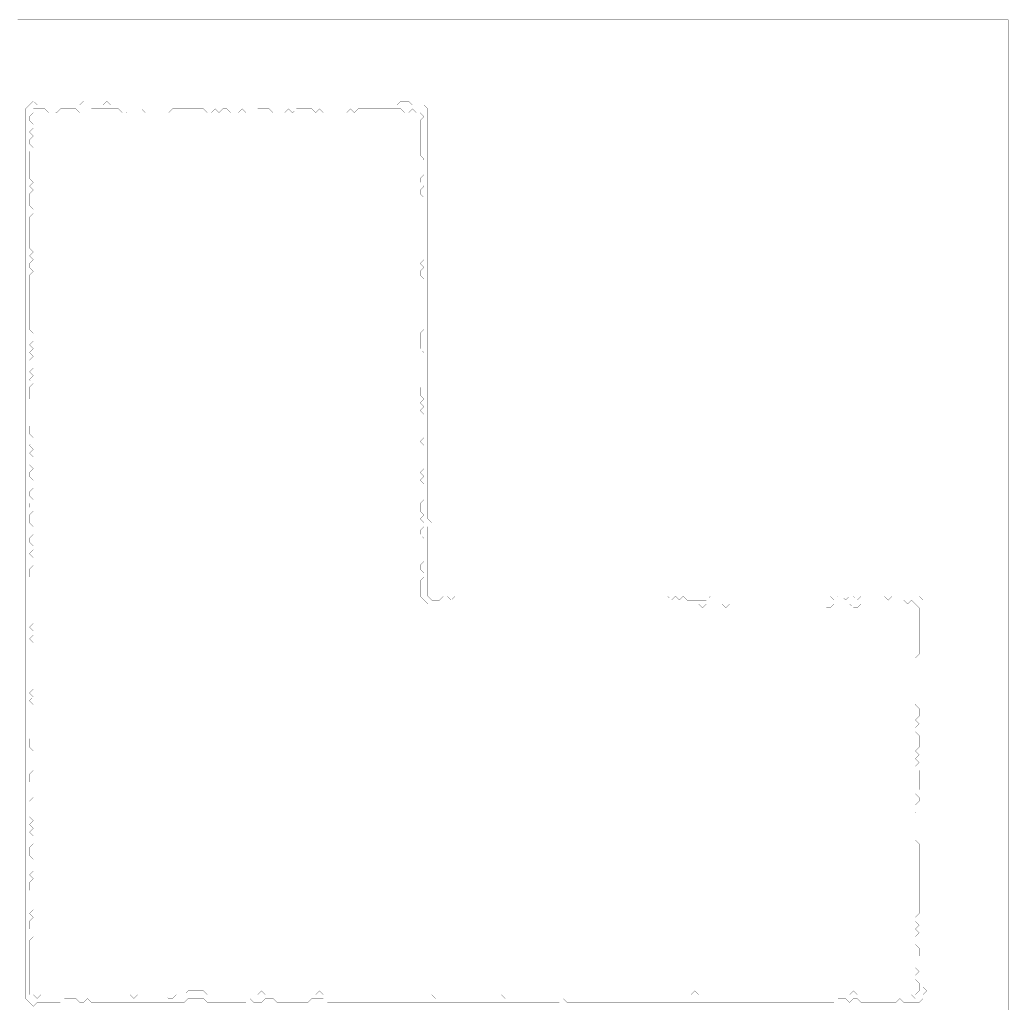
# Model space of a CAD drawing. Header units: metres. Extents: x 0 to 5248, y -5248 to 0.
# Drawn here: x 2624 to 5248, y -2624 to 0 of the extents above; entities that cross this region are included whole.
import ezdxf

# ---------------------------------------------------------------- set-up
doc = ezdxf.new("R2010")
doc.units = ezdxf.units.M
doc.layers.add('conductor', color=1, linetype='Continuous')
doc.layers.add('substrate', color=5, linetype='Continuous')

msp = doc.modelspace()

# ---------------------------------------------------------------- linework, layer by layer
at = {"layer": 'conductor', "const_width": 0.5}
msp.add_lwpolyline([(2659.8, -236.2), (2659.8, -246.5), (2649.5, -256.7), (2649.5, -267), (2659.8, -277.3), (2659.8, -287.5), (2649.5, -297.8), (2659.8, -308.1), (2649.5, -318.4), (2649.5, -328.6), (2659.8, -338.9), (2649.5, -349.2), (2649.5, -359.4), (2649.5, -369.7), (2649.5, -380), (2649.5, -390.2), (2649.5, -400.5), (2649.5, -410.8), (2649.5, -421.1), (2659.8, -431.3), (2649.5, -441.6), (2659.8, -451.9), (2649.5, -462.1), (2649.5, -472.4), (2649.5, -482.7), (2649.5, -492.9), (2659.8, -503.2), (2659.8, -513.5), (2649.5, -523.7), (2649.5, -534), (2649.5, -544.3), (2649.5, -554.6), (2649.5, -564.8), (2649.5, -575.1), (2649.5, -585.4), (2649.5, -595.6), (2649.5, -605.9), (2659.8, -616.2), (2649.5, -626.4), (2659.8, -636.7), (2649.5, -647), (2649.5, -657.2), (2659.8, -667.5), (2649.5, -677.8), (2649.5, -688.1), (2649.5, -698.3), (2649.5, -708.6), (2649.5, -718.9), (2649.5, -729.1), (2649.5, -739.4), (2649.5, -749.7), (2649.5, -759.9), (2649.5, -770.2), (2649.5, -780.5), (2649.5, -790.8), (2649.5, -801), (2649.5, -811.3), (2649.5, -821.6), (2659.8, -831.8), (2659.8, -842.1), (2659.8, -852.4), (2649.5, -862.6), (2659.8, -872.9), (2649.5, -883.2), (2659.8, -893.4), (2649.5, -903.7), (2659.8, -914), (2659.8, -924.3), (2649.5, -934.5), (2659.8, -944.8), (2649.5, -955.1), (2659.8, -965.3), (2649.5, -975.6), (2649.5, -985.9), (2649.5, -996.1), (2649.5, -1006.4), (2659.8, -1016.7), (2659.8, -1027), (2659.8, -1037.2), (2659.8, -1047.5), (2659.8, -1057.8), (2659.8, -1068), (2649.5, -1078.3), (2649.5, -1088.6), (2649.5, -1098.8), (2659.8, -1109.1), (2659.8, -1119.4), (2649.5, -1129.6), (2659.8, -1139.9), (2649.5, -1150.2), (2659.8, -1160.5), (2659.8, -1170.7), (2649.5, -1181), (2659.8, -1191.3), (2649.5, -1201.5), (2649.5, -1211.8), (2659.8, -1222.1), (2659.8, -1232.3), (2659.8, -1242.6), (2649.5, -1252.9), (2649.5, -1263.2), (2659.8, -1273.4), (2649.5, -1283.7), (2649.5, -1294), (2659.8, -1304.2), (2649.5, -1314.5), (2649.5, -1324.8), (2649.5, -1335), (2659.8, -1345.3), (2659.8, -1355.6), (2659.8, -1365.8), (2649.5, -1376.1), (2649.5, -1386.4), (2659.8, -1396.7), (2659.8, -1406.9), (2649.5, -1417.2), (2659.8, -1427.5), (2659.8, -1437.7), (2659.8, -1448), (2649.5, -1458.3), (2649.5, -1468.5), (2649.5, -1478.8), (2659.8, -1489.1), (2659.8, -1499.4), (2659.8, -1509.6), (2659.8, -1519.9), (2659.8, -1530.2), (2659.8, -1540.4), (2659.8, -1550.7), (2659.8, -1561), (2659.8, -1571.2), (2659.8, -1581.5), (2659.8, -1591.8), (2659.8, -1602), (2649.5, -1612.3), (2659.8, -1622.6), (2659.8, -1632.9), (2649.5, -1643.1), (2659.8, -1653.4), (2659.8, -1663.7), (2659.8, -1673.9), (2659.8, -1684.2), (2659.8, -1694.5), (2659.8, -1704.7), (2659.8, -1715), (2659.8, -1725.3), (2659.8, -1735.6), (2659.8, -1745.8), (2659.8, -1756.1), (2659.8, -1766.4), (2659.8, -1776.6), (2649.5, -1786.9), (2659.8, -1797.2), (2649.5, -1807.4), (2659.8, -1817.7), (2659.8, -1828), (2659.8, -1838.2), (2659.8, -1848.5), (2659.8, -1858.8), (2659.8, -1869.1), (2659.8, -1879.3), (2659.8, -1889.6), (2659.8, -1899.9), (2649.5, -1910.1), (2649.5, -1920.4), (2649.5, -1930.7), (2659.8, -1940.9), (2659.8, -1951.2), (2659.8, -1961.5), (2659.8, -1971.8), (2659.8, -1982), (2659.8, -1992.3), (2649.5, -2002.6), (2649.5, -2012.8), (2649.5, -2023.1), (2659.8, -2033.4), (2659.8, -2043.6), (2659.8, -2053.9), (2659.8, -2064.2), (2649.5, -2074.4), (2659.8, -2084.7), (2659.8, -2095), (2659.8, -2105.3), (2649.5, -2115.5), (2659.8, -2125.8), (2649.5, -2136.1), (2659.8, -2146.3), (2649.5, -2156.6), (2659.8, -2166.9), (2659.8, -2177.1), (2659.8, -2187.4), (2649.5, -2197.7), (2649.5, -2207.9), (2649.5, -2218.2), (2659.8, -2228.5), (2659.8, -2238.8), (2659.8, -2249), (2659.8, -2259.3), (2649.5, -2269.6), (2659.8, -2279.8), (2649.5, -2290.1), (2649.5, -2300.4), (2649.5, -2310.6), (2659.8, -2320.9), (2659.8, -2331.2), (2659.8, -2341.5), (2659.8, -2351.7), (2659.8, -2362), (2649.5, -2372.3), (2659.8, -2382.5), (2649.5, -2392.8), (2649.5, -2403.1), (2649.5, -2413.3), (2659.8, -2423.6), (2659.8, -2433.9), (2649.5, -2444.1), (2649.5, -2454.4), (2649.5, -2464.7), (2649.5, -2475), (2649.5, -2485.2), (2649.5, -2495.5), (2649.5, -2505.8), (2649.5, -2516), (2649.5, -2526.3), (2649.5, -2536.6), (2649.5, -2546.8), (2649.5, -2557.1), (2649.5, -2567.4), (2649.5, -2577.7), (2649.5, -2587.9), (2659.8, -2587.9), (2670.1, -2598.2), (2680.3, -2587.9), (2690.6, -2587.9), (2700.9, -2587.9), (2711.2, -2587.9), (2721.4, -2587.9), (2731.7, -2587.9), (2742, -2587.9), (2752.2, -2587.9), (2762.5, -2587.9), (2772.8, -2587.9), (2783, -2587.9), (2793.3, -2587.9), (2803.6, -2587.9), (2813.9, -2587.9), (2824.1, -2587.9), (2834.4, -2587.9), (2844.7, -2587.9), (2854.9, -2587.9), (2865.2, -2587.9), (2875.5, -2587.9), (2885.7, -2587.9), (2896, -2587.9), (2906.3, -2587.9), (2916.5, -2587.9), (2926.8, -2598.2), (2937.1, -2587.9), (2947.4, -2587.9), (2957.6, -2587.9), (2967.9, -2587.9), (2978.2, -2587.9), (2988.4, -2587.9), (2998.7, -2587.9), (3009, -2587.9), (3019.2, -2598.2), (3029.5, -2598.2), (3039.8, -2587.9), (3050.1, -2587.9), (3060.3, -2587.9), (3070.6, -2577.7), (3080.9, -2577.7), (3091.1, -2577.7), (3101.4, -2577.7), (3111.7, -2577.7), (3121.9, -2587.9), (3132.2, -2587.9), (3142.5, -2587.9), (3152.7, -2587.9), (3163, -2587.9), (3173.3, -2587.9), (3183.6, -2587.9), (3193.8, -2587.9), (3204.1, -2587.9), (3214.4, -2587.9), (3224.6, -2587.9), (3234.9, -2587.9), (3245.2, -2587.9), (3255.4, -2587.9), (3265.7, -2577.7), (3276, -2587.9), (3286.2, -2587.9), (3296.5, -2587.9), (3306.8, -2587.9), (3317.1, -2587.9), (3327.3, -2587.9), (3337.6, -2587.9), (3347.9, -2587.9), (3358.1, -2587.9), (3368.4, -2587.9), (3378.7, -2587.9), (3388.9, -2587.9), (3399.2, -2587.9), (3409.5, -2587.9), (3419.8, -2577.7), (3430, -2587.9), (3440.3, -2587.9), (3450.6, -2587.9), (3460.8, -2587.9), (3471.1, -2587.9), (3481.4, -2587.9), (3491.6, -2587.9), (3501.9, -2587.9), (3512.2, -2587.9), (3522.4, -2587.9), (3532.7, -2587.9), (3543, -2587.9), (3553.3, -2587.9), (3563.5, -2587.9), (3573.8, -2587.9), (3584.1, -2587.9), (3594.3, -2587.9), (3604.6, -2587.9), (3614.9, -2587.9), (3625.1, -2587.9), (3635.4, -2587.9), (3645.7, -2587.9), (3656, -2587.9), (3666.2, -2587.9), (3676.5, -2587.9), (3686.8, -2587.9), (3697, -2587.9), (3707.3, -2587.9), (3717.6, -2587.9), (3727.8, -2598.2), (3738.1, -2587.9), (3748.4, -2587.9), (3758.6, -2587.9), (3768.9, -2587.9), (3779.2, -2587.9), (3789.5, -2587.9), (3799.7, -2587.9), (3810, -2587.9), (3820.3, -2587.9), (3830.5, -2587.9), (3840.8, -2587.9), (3851.1, -2587.9), (3861.3, -2587.9), (3871.6, -2587.9), (3881.9, -2587.9), (3892.2, -2587.9), (3902.4, -2587.9), (3912.7, -2598.2), (3923, -2587.9), (3933.2, -2587.9), (3943.5, -2587.9), (3953.8, -2587.9), (3964, -2587.9), (3974.3, -2587.9), (3984.6, -2587.9), (3994.8, -2587.9), (4005.1, -2587.9), (4015.4, -2587.9), (4025.7, -2587.9), (4035.9, -2587.9), (4046.2, -2587.9), (4056.5, -2587.9), (4066.7, -2587.9), (4077, -2587.9), (4087.3, -2587.9), (4097.5, -2587.9), (4107.8, -2587.9), (4118.1, -2587.9), (4128.4, -2587.9), (4138.6, -2587.9), (4148.9, -2587.9), (4159.2, -2587.9), (4169.4, -2587.9), (4179.7, -2587.9), (4190, -2587.9), (4200.2, -2587.9), (4210.5, -2587.9), (4220.8, -2587.9), (4231, -2587.9), (4241.3, -2587.9), (4251.6, -2587.9), (4261.9, -2587.9), (4272.1, -2587.9), (4282.4, -2587.9), (4292.7, -2587.9), (4302.9, -2587.9), (4313.2, -2587.9), (4323.5, -2587.9), (4333.7, -2587.9), (4344, -2587.9), (4354.3, -2587.9), (4364.6, -2587.9), (4374.8, -2587.9), (4385.1, -2587.9), (4395.4, -2587.9), (4405.6, -2587.9), (4415.9, -2577.7), (4426.2, -2587.9), (4436.4, -2587.9), (4446.7, -2587.9), (4457, -2587.9), (4467.2, -2587.9), (4477.5, -2587.9), (4487.8, -2587.9), (4498.1, -2587.9), (4508.3, -2587.9), (4518.6, -2587.9), (4528.9, -2587.9), (4539.1, -2587.9), (4549.4, -2587.9), (4559.7, -2587.9), (4569.9, -2587.9), (4580.2, -2587.9), (4590.5, -2587.9), (4600.8, -2587.9), (4611, -2587.9), (4621.3, -2587.9), (4631.6, -2587.9), (4641.8, -2587.9), (4652.1, -2587.9), (4662.4, -2587.9), (4672.6, -2587.9), (4682.9, -2587.9), (4693.2, -2587.9), (4703.4, -2587.9), (4713.7, -2587.9), (4724, -2587.9), (4734.3, -2587.9), (4744.5, -2587.9), (4754.8, -2587.9), (4765.1, -2587.9), (4775.3, -2587.9), (4785.6, -2587.9), (4795.9, -2587.9), (4806.1, -2587.9), (4816.4, -2587.9), (4826.7, -2587.9), (4836.9, -2577.7), (4847.2, -2587.9), (4857.5, -2587.9), (4867.8, -2587.9), (4878, -2587.9), (4888.3, -2587.9), (4898.6, -2587.9), (4908.8, -2587.9), (4919.1, -2587.9), (4929.4, -2587.9), (4939.6, -2587.9), (4949.9, -2587.9), (4960.2, -2587.9), (4970.5, -2587.9), (4980.7, -2587.9), (4991, -2587.9), (5001.3, -2598.2), (5001.3, -2587.9), (5011.5, -2577.7), (5011.5, -2567.4), (5011.5, -2557.1), (5001.3, -2546.8), (5001.3, -2536.6), (5011.5, -2526.3), (5001.3, -2516), (5001.3, -2505.8), (5001.3, -2495.5), (5011.5, -2485.2), (5011.5, -2475), (5011.5, -2464.7), (5001.3, -2454.4), (5001.3, -2444.1), (5001.3, -2433.9), (5011.5, -2423.6), (5001.3, -2413.3), (5011.5, -2403.1), (5001.3, -2392.8), (5001.3, -2382.5), (5011.5, -2372.3), (5011.5, -2362), (5011.5, -2351.7), (5011.5, -2341.5), (5011.5, -2331.2), (5011.5, -2320.9), (5011.5, -2310.6), (5011.5, -2300.4), (5011.5, -2290.1), (5011.5, -2279.8), (5011.5, -2269.6), (5011.5, -2259.3), (5011.5, -2249), (5011.5, -2238.8), (5011.5, -2228.5), (5011.5, -2218.2), (5011.5, -2207.9), (5011.5, -2197.7), (5011.5, -2187.4), (5001.3, -2177.1), (5001.3, -2166.9), (5001.3, -2156.6), (5001.3, -2146.3), (5001.3, -2136.1), (5001.3, -2125.8), (5001.3, -2115.5), (5001.3, -2105.3), (5011.5, -2095), (5001.3, -2084.7), (5011.5, -2074.4), (5011.5, -2064.2), (5001.3, -2053.9), (5011.5, -2043.6), (5011.5, -2033.4), (5011.5, -2023.1), (5011.5, -2012.8), (5011.5, -2002.6), (5011.5, -1992.3), (5001.3, -1982), (5011.5, -1971.8), (5001.3, -1961.5), (5011.5, -1951.2), (5001.3, -1940.9), (5011.5, -1930.7), (5011.5, -1920.4), (5011.5, -1910.1), (5011.5, -1899.9), (5001.3, -1889.6), (5001.3, -1879.3), (5011.5, -1869.1), (5001.3, -1858.8), (5011.5, -1848.5), (5011.5, -1838.2), (5011.5, -1828), (5001.3, -1817.7), (5011.5, -1807.4), (5001.3, -1797.2), (5001.3, -1786.9), (5001.3, -1776.6), (5001.3, -1766.4), (5001.3, -1756.1), (5001.3, -1745.8), (5001.3, -1735.6), (5001.3, -1725.3), (5001.3, -1715), (5011.5, -1704.7), (5001.3, -1694.5), (5011.5, -1684.2), (5011.5, -1673.9), (5011.5, -1663.7), (5011.5, -1653.4), (5011.5, -1643.1), (5011.5, -1632.9), (5011.5, -1622.6), (5011.5, -1612.3), (5011.5, -1602), (5011.5, -1591.8), (5011.5, -1581.5), (5011.5, -1571.2), (5011.5, -1561), (5001.3, -1550.7), (4991, -1540.4), (4980.7, -1550.7), (4970.5, -1540.4), (4960.2, -1550.7), (4949.9, -1550.7), (4939.6, -1550.7), (4929.4, -1550.7), (4919.1, -1550.7), (4908.8, -1550.7), (4898.6, -1550.7), (4888.3, -1550.7), (4878, -1550.7), (4867.8, -1550.7), (4857.5, -1550.7), (4847.2, -1561), (4836.9, -1561), (4826.7, -1550.7), (4816.4, -1550.7), (4806.1, -1550.7), (4795.9, -1550.7), (4785.6, -1550.7), (4775.3, -1561), (4765.1, -1561), (4754.8, -1550.7), (4744.5, -1550.7), (4734.3, -1550.7), (4724, -1550.7), (4713.7, -1550.7), (4703.4, -1550.7), (4693.2, -1550.7), (4682.9, -1550.7), (4672.6, -1550.7), (4662.4, -1550.7), (4652.1, -1550.7), (4641.8, -1550.7), (4631.6, -1550.7), (4621.3, -1550.7), (4611, -1550.7), (4600.8, -1550.7), (4590.5, -1550.7), (4580.2, -1550.7), (4569.9, -1550.7), (4559.7, -1550.7), (4549.4, -1550.7), (4539.1, -1550.7), (4528.9, -1550.7), (4518.6, -1550.7), (4508.3, -1550.7), (4498.1, -1561), (4487.8, -1550.7), (4477.5, -1550.7), (4467.2, -1550.7), (4457, -1550.7), (4446.7, -1550.7), (4436.4, -1561), (4426.2, -1550.7), (4415.9, -1550.7), (4405.6, -1550.7), (4395.4, -1550.7), (4385.1, -1550.7), (4374.8, -1550.7), (4364.6, -1550.7), (4354.3, -1550.7), (4344, -1550.7), (4333.7, -1550.7), (4323.5, -1550.7), (4313.2, -1550.7), (4302.9, -1550.7), (4292.7, -1550.7), (4282.4, -1550.7), (4272.1, -1550.7), (4261.9, -1550.7), (4251.6, -1550.7), (4241.3, -1550.7), (4231, -1550.7), (4220.8, -1550.7), (4210.5, -1550.7), (4200.2, -1550.7), (4190, -1550.7), (4179.7, -1550.7), (4169.4, -1550.7), (4159.2, -1550.7), (4148.9, -1550.7), (4138.6, -1550.7), (4128.4, -1550.7), (4118.1, -1550.7), (4107.8, -1550.7), (4097.5, -1550.7), (4087.3, -1550.7), (4077, -1550.7), (4066.7, -1550.7), (4056.5, -1550.7), (4046.2, -1550.7), (4035.9, -1550.7), (4025.7, -1550.7), (4015.4, -1550.7), (4005.1, -1550.7), (3994.8, -1550.7), (3984.6, -1550.7), (3974.3, -1550.7), (3964, -1550.7), (3953.8, -1550.7), (3943.5, -1550.7), (3933.2, -1550.7), (3923, -1550.7), (3912.7, -1550.7), (3902.4, -1550.7), (3892.2, -1550.7), (3881.9, -1550.7), (3871.6, -1550.7), (3861.3, -1550.7), (3851.1, -1550.7), (3840.8, -1550.7), (3830.5, -1550.7), (3820.3, -1550.7), (3810, -1550.7), (3799.7, -1550.7), (3789.5, -1550.7), (3779.2, -1550.7), (3768.9, -1550.7), (3758.6, -1550.7), (3748.4, -1550.7), (3738.1, -1550.7), (3727.8, -1550.7), (3717.6, -1550.7), (3707.3, -1550.7), (3697, -1540.4), (3686.8, -1530.2), (3686.8, -1519.9), (3686.8, -1509.6), (3686.8, -1499.4), (3686.8, -1489.1), (3697, -1478.8), (3697, -1468.5), (3686.8, -1458.3), (3686.8, -1448), (3697, -1437.7), (3697, -1427.5), (3697, -1417.2), (3697, -1406.9), (3697, -1396.7), (3697, -1386.4), (3697, -1376.1), (3686.8, -1365.8), (3686.8, -1355.6), (3697, -1345.3), (3697, -1335), (3686.8, -1324.8), (3697, -1314.5), (3686.8, -1304.2), (3686.8, -1294), (3686.8, -1283.7), (3697, -1273.4), (3697, -1263.2), (3697, -1252.9), (3697, -1242.6), (3697, -1232.3), (3686.8, -1222.1), (3697, -1211.8), (3686.8, -1201.5), (3697, -1191.3), (3697, -1181), (3697, -1170.7), (3697, -1160.5), (3697, -1150.2), (3697, -1139.9), (3697, -1129.6), (3686.8, -1119.4), (3697, -1109.1), (3697, -1098.8), (3697, -1088.6), (3697, -1078.3), (3697, -1068), (3697, -1057.8), (3697, -1047.5), (3686.8, -1037.2), (3697, -1027), (3686.8, -1016.7), (3697, -1006.4), (3686.8, -996.1), (3686.8, -985.9), (3686.8, -975.6), (3697, -965.3), (3697, -955.1), (3697, -944.8), (3697, -934.5), (3697, -924.3), (3697, -914), (3697, -903.7), (3697, -893.4), (3697, -883.2), (3686.8, -872.9), (3686.8, -862.6), (3686.8, -852.4), (3686.8, -842.1), (3686.8, -831.8), (3697, -821.6), (3697, -811.3), (3697, -801), (3697, -790.8), (3697, -780.5), (3697, -770.2), (3697, -759.9), (3697, -749.7), (3697, -739.4), (3697, -729.1), (3697, -718.9), (3697, -708.6), (3697, -698.3), (3697, -688.1), (3686.8, -677.8), (3686.8, -667.5), (3697, -657.2), (3686.8, -647), (3697, -636.7), (3697, -626.4), (3697, -616.2), (3697, -605.9), (3697, -595.6), (3697, -585.4), (3697, -575.1), (3697, -564.8), (3697, -554.6), (3697, -544.3), (3697, -534), (3697, -523.7), (3697, -513.5), (3697, -503.2), (3697, -492.9), (3697, -482.7), (3697, -472.4), (3686.8, -462.1), (3686.8, -451.9), (3697, -441.6), (3686.8, -431.3), (3686.8, -421.1), (3697, -410.8), (3697, -400.5), (3697, -390.2), (3686.8, -380), (3697, -369.7), (3686.8, -359.4), (3686.8, -349.2), (3686.8, -338.9), (3686.8, -328.6), (3686.8, -318.4), (3686.8, -308.1), (3686.8, -297.8), (3686.8, -287.5), (3686.8, -277.3), (3686.8, -267), (3697, -256.7), (3686.8, -246.5), (3676.5, -246.5), (3666.2, -236.2), (3656, -246.5), (3645.7, -246.5), (3635.4, -236.2), (3625.1, -236.2), (3614.9, -236.2), (3604.6, -236.2), (3594.3, -236.2), (3584.1, -236.2), (3573.8, -236.2), (3563.5, -236.2), (3553.3, -236.2), (3543, -236.2), (3532.7, -236.2), (3522.4, -236.2), (3512.2, -246.5), (3501.9, -236.2), (3491.6, -246.5), (3481.4, -246.5), (3471.1, -246.5), (3460.8, -246.5), (3450.6, -246.5), (3440.3, -236.2), (3430, -246.5), (3419.8, -236.2), (3409.5, -246.5), (3399.2, -236.2), (3388.9, -236.2), (3378.7, -236.2), (3368.4, -236.2), (3358.1, -236.2), (3347.9, -246.5), (3337.6, -236.2), (3327.3, -246.5), (3317.1, -246.5), (3306.8, -246.5), (3296.5, -246.5), (3286.2, -236.2), (3276, -236.2), (3265.7, -236.2), (3255.4, -236.2), (3245.2, -246.5), (3234.9, -246.5), (3224.6, -246.5), (3214.4, -236.2), (3204.1, -246.5), (3193.8, -246.5), (3183.6, -246.5), (3173.3, -236.2), (3163, -236.2), (3152.7, -246.5), (3142.5, -236.2), (3132.2, -246.5), (3121.9, -246.5), (3111.7, -236.2), (3101.4, -236.2), (3091.1, -236.2), (3080.9, -236.2), (3070.6, -236.2), (3060.3, -236.2), (3050.1, -236.2), (3039.8, -236.2), (3029.5, -236.2), (3019.2, -246.5), (3009, -246.5), (2998.7, -246.5), (2988.4, -246.5), (2978.2, -246.5), (2967.9, -246.5), (2957.6, -246.5), (2947.4, -236.2), (2937.1, -246.5), (2926.8, -246.5), (2916.5, -236.2), (2906.3, -246.5), (2896, -246.5), (2885.7, -236.2), (2875.5, -236.2), (2865.2, -236.2), (2854.9, -236.2), (2844.7, -236.2), (2834.4, -236.2), (2824.1, -236.2), (2813.9, -236.2), (2803.6, -246.5), (2793.3, -246.5), (2783, -246.5), (2772.8, -236.2), (2762.5, -236.2), (2752.2, -236.2), (2742, -236.2), (2731.7, -236.2), (2721.4, -246.5), (2711.2, -236.2), (2700.9, -246.5), (2690.6, -236.2), (2680.3, -236.2), (2670.1, -236.2)], close=True, dxfattribs=at)
at = {"layer": 'substrate', "const_width": 0.5}
msp.add_lwpolyline([(5247.7, -2629), (5247.7, -2618.7), (5247.7, -2608.5), (5247.7, -2598.2), (5247.7, -2587.9), (5247.7, -2577.7), (5247.7, -2567.4), (5247.7, -2557.1), (5247.7, -2546.8), (5247.7, -2536.6), (5247.7, -2526.3), (5247.7, -2516), (5247.7, -2505.8), (5247.7, -2495.5), (5247.7, -2485.2), (5247.7, -2475), (5247.7, -2464.7), (5247.7, -2454.4), (5247.7, -2444.1), (5247.7, -2433.9), (5247.7, -2423.6), (5247.7, -2413.3), (5247.7, -2403.1), (5247.7, -2392.8), (5247.7, -2382.5), (5247.7, -2372.3), (5247.7, -2362), (5247.7, -2351.7), (5247.7, -2341.5), (5247.7, -2331.2), (5247.7, -2320.9), (5247.7, -2310.6), (5247.7, -2300.4), (5247.7, -2290.1), (5247.7, -2279.8), (5247.7, -2269.6), (5247.7, -2259.3), (5247.7, -2249), (5247.7, -2238.8), (5247.7, -2228.5), (5247.7, -2218.2), (5247.7, -2207.9), (5247.7, -2197.7), (5247.7, -2187.4), (5247.7, -2177.1), (5247.7, -2166.9), (5247.7, -2156.6), (5247.7, -2146.3), (5247.7, -2136.1), (5247.7, -2125.8), (5247.7, -2115.5), (5247.7, -2105.3), (5247.7, -2095), (5247.7, -2084.7), (5247.7, -2074.4), (5247.7, -2064.2), (5247.7, -2053.9), (5247.7, -2043.6), (5247.7, -2033.4), (5247.7, -2023.1), (5247.7, -2012.8), (5247.7, -2002.6), (5247.7, -1992.3), (5247.7, -1982), (5247.7, -1971.8), (5247.7, -1961.5), (5247.7, -1951.2), (5247.7, -1940.9), (5247.7, -1930.7), (5247.7, -1920.4), (5247.7, -1910.1), (5247.7, -1899.9), (5247.7, -1889.6), (5247.7, -1879.3), (5247.7, -1869.1), (5247.7, -1858.8), (5247.7, -1848.5), (5247.7, -1838.2), (5247.7, -1828), (5247.7, -1817.7), (5247.7, -1807.4), (5247.7, -1797.2), (5247.7, -1786.9), (5247.7, -1776.6), (5247.7, -1766.4), (5247.7, -1756.1), (5247.7, -1745.8), (5247.7, -1735.6), (5247.7, -1725.3), (5247.7, -1715), (5247.7, -1704.7), (5247.7, -1694.5), (5247.7, -1684.2), (5247.7, -1673.9), (5247.7, -1663.7), (5247.7, -1653.4), (5247.7, -1643.1), (5247.7, -1632.9), (5247.7, -1622.6), (5247.7, -1612.3), (5247.7, -1602), (5247.7, -1591.8), (5247.7, -1581.5), (5247.7, -1571.2), (5247.7, -1561), (5247.7, -1550.7), (5247.7, -1540.4), (5247.7, -1530.2), (5247.7, -1519.9), (5247.7, -1509.6), (5247.7, -1499.4), (5247.7, -1489.1), (5247.7, -1478.8), (5247.7, -1468.5), (5247.7, -1458.3), (5247.7, -1448), (5247.7, -1437.7), (5247.7, -1427.5), (5247.7, -1417.2), (5247.7, -1406.9), (5247.7, -1396.7), (5247.7, -1386.4), (5247.7, -1376.1), (5247.7, -1365.8), (5247.7, -1355.6), (5247.7, -1345.3), (5247.7, -1335), (5247.7, -1324.8), (5247.7, -1314.5), (5247.7, -1304.2), (5247.7, -1294), (5247.7, -1283.7), (5247.7, -1273.4), (5247.7, -1263.2), (5247.7, -1252.9), (5247.7, -1242.6), (5247.7, -1232.3), (5247.7, -1222.1), (5247.7, -1211.8), (5247.7, -1201.5), (5247.7, -1191.3), (5247.7, -1181), (5247.7, -1170.7), (5247.7, -1160.5), (5247.7, -1150.2), (5247.7, -1139.9), (5247.7, -1129.6), (5247.7, -1119.4), (5247.7, -1109.1), (5247.7, -1098.8), (5247.7, -1088.6), (5247.7, -1078.3), (5247.7, -1068), (5247.7, -1057.8), (5247.7, -1047.5), (5247.7, -1037.2), (5247.7, -1027), (5247.7, -1016.7), (5247.7, -1006.4), (5247.7, -996.1), (5247.7, -985.9), (5247.7, -975.6), (5247.7, -965.3), (5247.7, -955.1), (5247.7, -944.8), (5247.7, -934.5), (5247.7, -924.3), (5247.7, -914), (5247.7, -903.7), (5247.7, -893.4), (5247.7, -883.2), (5247.7, -872.9), (5247.7, -862.6), (5247.7, -852.4), (5247.7, -842.1), (5247.7, -831.8), (5247.7, -821.6), (5247.7, -811.3), (5247.7, -801), (5247.7, -790.8), (5247.7, -780.5), (5247.7, -770.2), (5247.7, -759.9), (5247.7, -749.7), (5247.7, -739.4), (5247.7, -729.1), (5247.7, -718.9), (5247.7, -708.6), (5247.7, -698.3), (5247.7, -688.1), (5247.7, -677.8), (5247.7, -667.5), (5247.7, -657.2), (5247.7, -647), (5247.7, -636.7), (5247.7, -626.4), (5247.7, -616.2), (5247.7, -605.9), (5247.7, -595.6), (5247.7, -585.4), (5247.7, -575.1), (5247.7, -564.8), (5247.7, -554.6), (5247.7, -544.3), (5247.7, -534), (5247.7, -523.7), (5247.7, -513.5), (5247.7, -503.2), (5247.7, -492.9), (5247.7, -482.7), (5247.7, -472.4), (5247.7, -462.1), (5247.7, -451.9), (5247.7, -441.6), (5247.7, -431.3), (5247.7, -421.1), (5247.7, -410.8), (5247.7, -400.5), (5247.7, -390.2), (5247.7, -380), (5247.7, -369.7), (5247.7, -359.4), (5247.7, -349.2), (5247.7, -338.9), (5247.7, -328.6), (5247.7, -318.4), (5247.7, -308.1), (5247.7, -297.8), (5247.7, -287.5), (5247.7, -277.3), (5247.7, -267), (5247.7, -256.7), (5247.7, -246.5), (5247.7, -236.2), (5247.7, -225.9), (5247.7, -215.7), (5247.7, -205.4), (5247.7, -195.1), (5247.7, -184.9), (5247.7, -174.6), (5247.7, -164.3), (5247.7, -154), (5247.7, -143.8), (5247.7, -133.5), (5247.7, -123.2), (5247.7, -113), (5247.7, -102.7), (5247.7, -92.4), (5247.7, -82.2), (5247.7, -71.9), (5247.7, -61.6), (5247.7, -51.3), (5247.7, -41.1), (5247.7, -30.8), (5247.7, -20.5), (5247.7, -10.3), (5247.7, 0), (5237.5, 0), (5227.2, 0), (5216.9, 0), (5206.7, 0), (5196.4, 0), (5186.1, 0), (5175.8, 0), (5165.6, 0), (5155.3, 0), (5145, 0), (5134.8, 0), (5124.5, 0), (5114.2, 0), (5104, 0), (5093.7, 0), (5083.4, 0), (5073.1, 0), (5062.9, 0), (5052.6, 0), (5042.3, 0), (5032.1, 0), (5021.8, 0), (5011.5, 0), (5001.3, 0), (4991, 0), (4980.7, 0), (4970.5, 0), (4960.2, 0), (4949.9, 0), (4939.6, 0), (4929.4, 0), (4919.1, 0), (4908.8, 0), (4898.6, 0), (4888.3, 0), (4878, 0), (4867.8, 0), (4857.5, 0), (4847.2, 0), (4836.9, 0), (4826.7, 0), (4816.4, 0), (4806.1, 0), (4795.9, 0), (4785.6, 0), (4775.3, 0), (4765.1, 0), (4754.8, 0), (4744.5, 0), (4734.3, 0), (4724, 0), (4713.7, 0), (4703.4, 0), (4693.2, 0), (4682.9, 0), (4672.6, 0), (4662.4, 0), (4652.1, 0), (4641.8, 0), (4631.6, 0), (4621.3, 0), (4611, 0), (4600.8, 0), (4590.5, 0), (4580.2, 0), (4569.9, 0), (4559.7, 0), (4549.4, 0), (4539.1, 0), (4528.9, 0), (4518.6, 0), (4508.3, 0), (4498.1, 0), (4487.8, 0), (4477.5, 0), (4467.2, 0), (4457, 0), (4446.7, 0), (4436.4, 0), (4426.2, 0), (4415.9, 0), (4405.6, 0), (4395.4, 0), (4385.1, 0), (4374.8, 0), (4364.6, 0), (4354.3, 0), (4344, 0), (4333.7, 0), (4323.5, 0), (4313.2, 0), (4302.9, 0), (4292.7, 0), (4282.4, 0), (4272.1, 0), (4261.9, 0), (4251.6, 0), (4241.3, 0), (4231, 0), (4220.8, 0), (4210.5, 0), (4200.2, 0), (4190, 0), (4179.7, 0), (4169.4, 0), (4159.2, 0), (4148.9, 0), (4138.6, 0), (4128.4, 0), (4118.1, 0), (4107.8, 0), (4097.5, 0), (4087.3, 0), (4077, 0), (4066.7, 0), (4056.5, 0), (4046.2, 0), (4035.9, 0), (4025.7, 0), (4015.4, 0), (4005.1, 0), (3994.8, 0), (3984.6, 0), (3974.3, 0), (3964, 0), (3953.8, 0), (3943.5, 0), (3933.2, 0), (3923, 0), (3912.7, 0), (3902.4, 0), (3892.2, 0), (3881.9, 0), (3871.6, 0), (3861.3, 0), (3851.1, 0), (3840.8, 0), (3830.5, 0), (3820.3, 0), (3810, 0), (3799.7, 0), (3789.5, 0), (3779.2, 0), (3768.9, 0), (3758.6, 0), (3748.4, 0), (3738.1, 0), (3727.8, 0), (3717.6, 0), (3707.3, 0), (3697, 0), (3686.8, 0), (3676.5, 0), (3666.2, 0), (3656, 0), (3645.7, 0), (3635.4, 0), (3625.1, 0), (3614.9, 0), (3604.6, 0), (3594.3, 0), (3584.1, 0), (3573.8, 0), (3563.5, 0), (3553.3, 0), (3543, 0), (3532.7, 0), (3522.4, 0), (3512.2, 0), (3501.9, 0), (3491.6, 0), (3481.4, 0), (3471.1, 0), (3460.8, 0), (3450.6, 0), (3440.3, 0), (3430, 0), (3419.8, 0), (3409.5, 0), (3399.2, 0), (3388.9, 0), (3378.7, 0), (3368.4, 0), (3358.1, 0), (3347.9, 0), (3337.6, 0), (3327.3, 0), (3317.1, 0), (3306.8, 0), (3296.5, 0), (3286.2, 0), (3276, 0), (3265.7, 0), (3255.4, 0), (3245.2, 0), (3234.9, 0), (3224.6, 0), (3214.4, 0), (3204.1, 0), (3193.8, 0), (3183.6, 0), (3173.3, 0), (3163, 0), (3152.7, 0), (3142.5, 0), (3132.2, 0), (3121.9, 0), (3111.7, 0), (3101.4, 0), (3091.1, 0), (3080.9, 0), (3070.6, 0), (3060.3, 0), (3050.1, 0), (3039.8, 0), (3029.5, 0), (3019.2, 0), (3009, 0), (2998.7, 0), (2988.4, 0), (2978.2, 0), (2967.9, 0), (2957.6, 0), (2947.4, 0), (2937.1, 0), (2926.8, 0), (2916.5, 0), (2906.3, 0), (2896, 0), (2885.7, 0), (2875.5, 0), (2865.2, 0), (2854.9, 0), (2844.7, 0), (2834.4, 0), (2824.1, 0), (2813.9, 0), (2803.6, 0), (2793.3, 0), (2783, 0), (2772.8, 0), (2762.5, 0), (2752.2, 0), (2742, 0), (2731.7, 0), (2721.4, 0), (2711.2, 0), (2700.9, 0), (2690.6, 0), (2680.3, 0), (2670.1, 0), (2659.8, 0), (2649.5, 0), (2639.3, 0), (2629, 0), (2618.7, 0)], dxfattribs=at)
msp.add_lwpolyline([(2649.5, -225.9), (2659.8, -215.7), (2670.1, -225.9), (2680.3, -225.9), (2690.6, -225.9), (2700.9, -225.9), (2711.2, -225.9), (2721.4, -225.9), (2731.7, -225.9), (2742, -225.9), (2752.2, -225.9), (2762.5, -225.9), (2772.8, -225.9), (2783, -225.9), (2793.3, -215.7), (2803.6, -225.9), (2813.9, -225.9), (2824.1, -225.9), (2834.4, -225.9), (2844.7, -225.9), (2854.9, -215.7), (2865.2, -225.9), (2875.5, -225.9), (2885.7, -225.9), (2896, -225.9), (2906.3, -225.9), (2916.5, -225.9), (2926.8, -225.9), (2937.1, -225.9), (2947.4, -225.9), (2957.6, -225.9), (2967.9, -225.9), (2978.2, -225.9), (2988.4, -225.9), (2998.7, -225.9), (3009, -225.9), (3019.2, -225.9), (3029.5, -225.9), (3039.8, -225.9), (3050.1, -225.9), (3060.3, -225.9), (3070.6, -225.9), (3080.9, -225.9), (3091.1, -225.9), (3101.4, -225.9), (3111.7, -225.9), (3121.9, -225.9), (3132.2, -225.9), (3142.5, -225.9), (3152.7, -225.9), (3163, -225.9), (3173.3, -225.9), (3183.6, -225.9), (3193.8, -225.9), (3204.1, -225.9), (3214.4, -225.9), (3224.6, -225.9), (3234.9, -225.9), (3245.2, -225.9), (3255.4, -225.9), (3265.7, -225.9), (3276, -225.9), (3286.2, -225.9), (3296.5, -225.9), (3306.8, -225.9), (3317.1, -225.9), (3327.3, -225.9), (3337.6, -225.9), (3347.9, -225.9), (3358.1, -225.9), (3368.4, -225.9), (3378.7, -225.9), (3388.9, -225.9), (3399.2, -225.9), (3409.5, -225.9), (3419.8, -225.9), (3430, -225.9), (3440.3, -225.9), (3450.6, -225.9), (3460.8, -225.9), (3471.1, -225.9), (3481.4, -225.9), (3491.6, -225.9), (3501.9, -225.9), (3512.2, -225.9), (3522.4, -225.9), (3532.7, -225.9), (3543, -225.9), (3553.3, -225.9), (3563.5, -225.9), (3573.8, -225.9), (3584.1, -225.9), (3594.3, -225.9), (3604.6, -225.9), (3614.9, -225.9), (3625.1, -225.9), (3635.4, -215.7), (3645.7, -215.7), (3656, -215.7), (3666.2, -225.9), (3676.5, -225.9), (3686.8, -225.9), (3697, -225.9), (3707.3, -236.2), (3707.3, -246.5), (3707.3, -256.7), (3707.3, -267), (3707.3, -277.3), (3707.3, -287.5), (3707.3, -297.8), (3707.3, -308.1), (3707.3, -318.4), (3707.3, -328.6), (3707.3, -338.9), (3707.3, -349.2), (3707.3, -359.4), (3707.3, -369.7), (3707.3, -380), (3707.3, -390.2), (3707.3, -400.5), (3707.3, -410.8), (3707.3, -421.1), (3707.3, -431.3), (3707.3, -441.6), (3707.3, -451.9), (3707.3, -462.1), (3707.3, -472.4), (3707.3, -482.7), (3707.3, -492.9), (3707.3, -503.2), (3707.3, -513.5), (3707.3, -523.7), (3707.3, -534), (3707.3, -544.3), (3707.3, -554.6), (3707.3, -564.8), (3707.3, -575.1), (3707.3, -585.4), (3707.3, -595.6), (3707.3, -605.9), (3707.3, -616.2), (3707.3, -626.4), (3707.3, -636.7), (3707.3, -647), (3707.3, -657.2), (3707.3, -667.5), (3707.3, -677.8), (3707.3, -688.1), (3707.3, -698.3), (3707.3, -708.6), (3707.3, -718.9), (3707.3, -729.1), (3707.3, -739.4), (3707.3, -749.7), (3707.3, -759.9), (3707.3, -770.2), (3707.3, -780.5), (3707.3, -790.8), (3707.3, -801), (3707.3, -811.3), (3707.3, -821.6), (3707.3, -831.8), (3707.3, -842.1), (3707.3, -852.4), (3707.3, -862.6), (3707.3, -872.9), (3707.3, -883.2), (3707.3, -893.4), (3707.3, -903.7), (3707.3, -914), (3707.3, -924.3), (3707.3, -934.5), (3707.3, -944.8), (3707.3, -955.1), (3707.3, -965.3), (3707.3, -975.6), (3707.3, -985.9), (3707.3, -996.1), (3707.3, -1006.4), (3707.3, -1016.7), (3707.3, -1027), (3707.3, -1037.2), (3707.3, -1047.5), (3707.3, -1057.8), (3707.3, -1068), (3707.3, -1078.3), (3707.3, -1088.6), (3707.3, -1098.8), (3707.3, -1109.1), (3707.3, -1119.4), (3707.3, -1129.6), (3707.3, -1139.9), (3707.3, -1150.2), (3707.3, -1160.5), (3707.3, -1170.7), (3707.3, -1181), (3707.3, -1191.3), (3707.3, -1201.5), (3707.3, -1211.8), (3707.3, -1222.1), (3707.3, -1232.3), (3707.3, -1242.6), (3707.3, -1252.9), (3707.3, -1263.2), (3707.3, -1273.4), (3707.3, -1283.7), (3707.3, -1294), (3707.3, -1304.2), (3707.3, -1314.5), (3707.3, -1324.8), (3717.6, -1335), (3707.3, -1345.3), (3707.3, -1355.6), (3707.3, -1365.8), (3707.3, -1376.1), (3707.3, -1386.4), (3707.3, -1396.7), (3707.3, -1406.9), (3707.3, -1417.2), (3707.3, -1427.5), (3707.3, -1437.7), (3707.3, -1448), (3707.3, -1458.3), (3707.3, -1468.5), (3707.3, -1478.8), (3707.3, -1489.1), (3707.3, -1499.4), (3707.3, -1509.6), (3707.3, -1519.9), (3707.3, -1530.2), (3717.6, -1540.4), (3727.8, -1540.4), (3738.1, -1540.4), (3748.4, -1530.2), (3758.6, -1530.2), (3768.9, -1540.4), (3779.2, -1530.2), (3789.5, -1530.2), (3799.7, -1530.2), (3810, -1530.2), (3820.3, -1530.2), (3830.5, -1530.2), (3840.8, -1530.2), (3851.1, -1530.2), (3861.3, -1530.2), (3871.6, -1530.2), (3881.9, -1530.2), (3892.2, -1530.2), (3902.4, -1530.2), (3912.7, -1530.2), (3923, -1530.2), (3933.2, -1530.2), (3943.5, -1530.2), (3953.8, -1530.2), (3964, -1530.2), (3974.3, -1530.2), (3984.6, -1530.2), (3994.8, -1530.2), (4005.1, -1530.2), (4015.4, -1530.2), (4025.7, -1530.2), (4035.9, -1530.2), (4046.2, -1530.2), (4056.5, -1530.2), (4066.7, -1530.2), (4077, -1530.2), (4087.3, -1530.2), (4097.5, -1530.2), (4107.8, -1530.2), (4118.1, -1530.2), (4128.4, -1530.2), (4138.6, -1530.2), (4148.9, -1530.2), (4159.2, -1530.2), (4169.4, -1530.2), (4179.7, -1530.2), (4190, -1530.2), (4200.2, -1530.2), (4210.5, -1530.2), (4220.8, -1530.2), (4231, -1530.2), (4241.3, -1530.2), (4251.6, -1530.2), (4261.9, -1530.2), (4272.1, -1530.2), (4282.4, -1530.2), (4292.7, -1530.2), (4302.9, -1530.2), (4313.2, -1530.2), (4323.5, -1530.2), (4333.7, -1530.2), (4344, -1530.2), (4354.3, -1540.4), (4364.6, -1530.2), (4374.8, -1540.4), (4385.1, -1530.2), (4395.4, -1540.4), (4405.6, -1540.4), (4415.9, -1540.4), (4426.2, -1540.4), (4436.4, -1540.4), (4446.7, -1540.4), (4457, -1530.2), (4467.2, -1530.2), (4477.5, -1530.2), (4487.8, -1530.2), (4498.1, -1530.2), (4508.3, -1530.2), (4518.6, -1530.2), (4528.9, -1530.2), (4539.1, -1530.2), (4549.4, -1530.2), (4559.7, -1530.2), (4569.9, -1530.2), (4580.2, -1530.2), (4590.5, -1530.2), (4600.8, -1530.2), (4611, -1530.2), (4621.3, -1530.2), (4631.6, -1530.2), (4641.8, -1530.2), (4652.1, -1530.2), (4662.4, -1530.2), (4672.6, -1530.2), (4682.9, -1530.2), (4693.2, -1530.2), (4703.4, -1530.2), (4713.7, -1530.2), (4724, -1530.2), (4734.3, -1530.2), (4744.5, -1530.2), (4754.8, -1530.2), (4765.1, -1530.2), (4775.3, -1530.2), (4785.6, -1540.4), (4795.9, -1530.2), (4806.1, -1530.2), (4816.4, -1540.4), (4826.7, -1530.2), (4836.9, -1530.2), (4847.2, -1540.4), (4857.5, -1530.2), (4867.8, -1530.2), (4878, -1530.2), (4888.3, -1530.2), (4898.6, -1530.2), (4908.8, -1530.2), (4919.1, -1530.2), (4929.4, -1540.4), (4939.6, -1530.2), (4949.9, -1530.2), (4960.2, -1530.2), (4970.5, -1530.2), (4980.7, -1530.2), (4991, -1530.2), (5001.3, -1530.2), (5011.5, -1530.2), (5021.8, -1540.4), (5021.8, -1550.7), (5021.8, -1561), (5021.8, -1571.2), (5021.8, -1581.5), (5021.8, -1591.8), (5021.8, -1602), (5021.8, -1612.3), (5021.8, -1622.6), (5021.8, -1632.9), (5021.8, -1643.1), (5021.8, -1653.4), (5021.8, -1663.7), (5021.8, -1673.9), (5021.8, -1684.2), (5021.8, -1694.5), (5021.8, -1704.7), (5021.8, -1715), (5021.8, -1725.3), (5021.8, -1735.6), (5021.8, -1745.8), (5021.8, -1756.1), (5021.8, -1766.4), (5021.8, -1776.6), (5021.8, -1786.9), (5021.8, -1797.2), (5021.8, -1807.4), (5021.8, -1817.7), (5021.8, -1828), (5021.8, -1838.2), (5021.8, -1848.5), (5021.8, -1858.8), (5021.8, -1869.1), (5021.8, -1879.3), (5021.8, -1889.6), (5021.8, -1899.9), (5021.8, -1910.1), (5021.8, -1920.4), (5021.8, -1930.7), (5021.8, -1940.9), (5021.8, -1951.2), (5021.8, -1961.5), (5021.8, -1971.8), (5021.8, -1982), (5021.8, -1992.3), (5021.8, -2002.6), (5021.8, -2012.8), (5021.8, -2023.1), (5021.8, -2033.4), (5021.8, -2043.6), (5021.8, -2053.9), (5021.8, -2064.2), (5021.8, -2074.4), (5021.8, -2084.7), (5021.8, -2095), (5021.8, -2105.3), (5021.8, -2115.5), (5021.8, -2125.8), (5021.8, -2136.1), (5021.8, -2146.3), (5021.8, -2156.6), (5021.8, -2166.9), (5021.8, -2177.1), (5021.8, -2187.4), (5021.8, -2197.7), (5021.8, -2207.9), (5021.8, -2218.2), (5021.8, -2228.5), (5021.8, -2238.8), (5021.8, -2249), (5021.8, -2259.3), (5021.8, -2269.6), (5021.8, -2279.8), (5021.8, -2290.1), (5021.8, -2300.4), (5021.8, -2310.6), (5021.8, -2320.9), (5021.8, -2331.2), (5021.8, -2341.5), (5021.8, -2351.7), (5021.8, -2362), (5021.8, -2372.3), (5021.8, -2382.5), (5021.8, -2392.8), (5021.8, -2403.1), (5021.8, -2413.3), (5021.8, -2423.6), (5021.8, -2433.9), (5021.8, -2444.1), (5021.8, -2454.4), (5021.8, -2464.7), (5021.8, -2475), (5021.8, -2485.2), (5021.8, -2495.5), (5021.8, -2505.8), (5021.8, -2516), (5021.8, -2526.3), (5021.8, -2536.6), (5021.8, -2546.8), (5021.8, -2557.1), (5021.8, -2567.4), (5032.1, -2577.7), (5021.8, -2587.9), (5021.8, -2598.2), (5011.5, -2608.5), (5001.3, -2608.5), (4991, -2608.5), (4980.7, -2608.5), (4970.5, -2608.5), (4960.2, -2598.2), (4949.9, -2608.5), (4939.6, -2608.5), (4929.4, -2608.5), (4919.1, -2608.5), (4908.8, -2608.5), (4898.6, -2608.5), (4888.3, -2608.5), (4878, -2608.5), (4867.8, -2608.5), (4857.5, -2608.5), (4847.2, -2598.2), (4836.9, -2598.2), (4826.7, -2608.5), (4816.4, -2598.2), (4806.1, -2598.2), (4795.9, -2598.2), (4785.6, -2608.5), (4775.3, -2608.5), (4765.1, -2608.5), (4754.8, -2608.5), (4744.5, -2608.5), (4734.3, -2608.5), (4724, -2608.5), (4713.7, -2608.5), (4703.4, -2608.5), (4693.2, -2608.5), (4682.9, -2608.5), (4672.6, -2608.5), (4662.4, -2608.5), (4652.1, -2608.5), (4641.8, -2608.5), (4631.6, -2608.5), (4621.3, -2608.5), (4611, -2608.5), (4600.8, -2608.5), (4590.5, -2608.5), (4580.2, -2608.5), (4569.9, -2608.5), (4559.7, -2608.5), (4549.4, -2608.5), (4539.1, -2608.5), (4528.9, -2608.5), (4518.6, -2608.5), (4508.3, -2608.5), (4498.1, -2608.5), (4487.8, -2608.5), (4477.5, -2608.5), (4467.2, -2608.5), (4457, -2608.5), (4446.7, -2608.5), (4436.4, -2608.5), (4426.2, -2608.5), (4415.9, -2608.5), (4405.6, -2608.5), (4395.4, -2608.5), (4385.1, -2608.5), (4374.8, -2608.5), (4364.6, -2608.5), (4354.3, -2608.5), (4344, -2608.5), (4333.7, -2608.5), (4323.5, -2608.5), (4313.2, -2608.5), (4302.9, -2608.5), (4292.7, -2608.5), (4282.4, -2608.5), (4272.1, -2608.5), (4261.9, -2608.5), (4251.6, -2608.5), (4241.3, -2608.5), (4231, -2608.5), (4220.8, -2608.5), (4210.5, -2608.5), (4200.2, -2608.5), (4190, -2608.5), (4179.7, -2608.5), (4169.4, -2608.5), (4159.2, -2608.5), (4148.9, -2608.5), (4138.6, -2608.5), (4128.4, -2608.5), (4118.1, -2608.5), (4107.8, -2608.5), (4097.5, -2608.5), (4087.3, -2608.5), (4077, -2608.5), (4066.7, -2598.2), (4056.5, -2608.5), (4046.2, -2608.5), (4035.9, -2608.5), (4025.7, -2608.5), (4015.4, -2608.5), (4005.1, -2608.5), (3994.8, -2608.5), (3984.6, -2608.5), (3974.3, -2608.5), (3964, -2608.5), (3953.8, -2608.5), (3943.5, -2608.5), (3933.2, -2608.5), (3923, -2608.5), (3912.7, -2608.5), (3902.4, -2608.5), (3892.2, -2608.5), (3881.9, -2608.5), (3871.6, -2608.5), (3861.3, -2608.5), (3851.1, -2608.5), (3840.8, -2608.5), (3830.5, -2608.5), (3820.3, -2608.5), (3810, -2608.5), (3799.7, -2608.5), (3789.5, -2608.5), (3779.2, -2608.5), (3768.9, -2608.5), (3758.6, -2608.5), (3748.4, -2608.5), (3738.1, -2608.5), (3727.8, -2608.5), (3717.6, -2608.5), (3707.3, -2608.5), (3697, -2608.5), (3686.8, -2608.5), (3676.5, -2608.5), (3666.2, -2608.5), (3656, -2608.5), (3645.7, -2608.5), (3635.4, -2608.5), (3625.1, -2608.5), (3614.9, -2608.5), (3604.6, -2608.5), (3594.3, -2608.5), (3584.1, -2608.5), (3573.8, -2608.5), (3563.5, -2608.5), (3553.3, -2608.5), (3543, -2608.5), (3532.7, -2608.5), (3522.4, -2608.5), (3512.2, -2608.5), (3501.9, -2608.5), (3491.6, -2608.5), (3481.4, -2608.5), (3471.1, -2608.5), (3460.8, -2608.5), (3450.6, -2608.5), (3440.3, -2608.5), (3430, -2598.2), (3419.8, -2598.2), (3409.5, -2598.2), (3399.2, -2598.2), (3388.9, -2608.5), (3378.7, -2608.5), (3368.4, -2608.5), (3358.1, -2608.5), (3347.9, -2608.5), (3337.6, -2608.5), (3327.3, -2608.5), (3317.1, -2608.5), (3306.8, -2608.5), (3296.5, -2598.2), (3286.2, -2598.2), (3276, -2598.2), (3265.7, -2608.5), (3255.4, -2608.5), (3245.2, -2608.5), (3234.9, -2598.2), (3224.6, -2608.5), (3214.4, -2608.5), (3204.1, -2608.5), (3193.8, -2608.5), (3183.6, -2608.5), (3173.3, -2608.5), (3163, -2608.5), (3152.7, -2608.5), (3142.5, -2608.5), (3132.2, -2608.5), (3121.9, -2608.5), (3111.7, -2598.2), (3101.4, -2598.2), (3091.1, -2598.2), (3080.9, -2598.2), (3070.6, -2598.2), (3060.3, -2608.5), (3050.1, -2608.5), (3039.8, -2608.5), (3029.5, -2608.5), (3019.2, -2608.5), (3009, -2608.5), (2998.7, -2608.5), (2988.4, -2608.5), (2978.2, -2608.5), (2967.9, -2608.5), (2957.6, -2608.5), (2947.4, -2608.5), (2937.1, -2608.5), (2926.8, -2608.5), (2916.5, -2608.5), (2906.3, -2608.5), (2896, -2608.5), (2885.7, -2608.5), (2875.5, -2608.5), (2865.2, -2608.5), (2854.9, -2608.5), (2844.7, -2608.5), (2834.4, -2608.5), (2824.1, -2608.5), (2813.9, -2608.5), (2803.6, -2598.2), (2793.3, -2608.5), (2783, -2608.5), (2772.8, -2598.2), (2762.5, -2598.2), (2752.2, -2598.2), (2742, -2598.2), (2731.7, -2608.5), (2721.4, -2608.5), (2711.2, -2608.5), (2700.9, -2608.5), (2690.6, -2608.5), (2680.3, -2608.5), (2670.1, -2608.5), (2659.8, -2618.7), (2649.5, -2608.5), (2639.3, -2598.2), (2639.3, -2587.9), (2639.3, -2577.7), (2639.3, -2567.4), (2639.3, -2557.1), (2639.3, -2546.8), (2639.3, -2536.6), (2639.3, -2526.3), (2639.3, -2516), (2639.3, -2505.8), (2639.3, -2495.5), (2639.3, -2485.2), (2639.3, -2475), (2639.3, -2464.7), (2639.3, -2454.4), (2639.3, -2444.1), (2639.3, -2433.9), (2639.3, -2423.6), (2639.3, -2413.3), (2639.3, -2403.1), (2639.3, -2392.8), (2639.3, -2382.5), (2639.3, -2372.3), (2639.3, -2362), (2639.3, -2351.7), (2639.3, -2341.5), (2639.3, -2331.2), (2639.3, -2320.9), (2639.3, -2310.6), (2639.3, -2300.4), (2639.3, -2290.1), (2639.3, -2279.8), (2639.3, -2269.6), (2639.3, -2259.3), (2639.3, -2249), (2639.3, -2238.8), (2639.3, -2228.5), (2639.3, -2218.2), (2639.3, -2207.9), (2639.3, -2197.7), (2639.3, -2187.4), (2639.3, -2177.1), (2639.3, -2166.9), (2639.3, -2156.6), (2639.3, -2146.3), (2639.3, -2136.1), (2639.3, -2125.8), (2639.3, -2115.5), (2639.3, -2105.3), (2639.3, -2095), (2639.3, -2084.7), (2639.3, -2074.4), (2639.3, -2064.2), (2639.3, -2053.9), (2639.3, -2043.6), (2639.3, -2033.4), (2639.3, -2023.1), (2639.3, -2012.8), (2639.3, -2002.6), (2639.3, -1992.3), (2639.3, -1982), (2639.3, -1971.8), (2639.3, -1961.5), (2639.3, -1951.2), (2639.3, -1940.9), (2639.3, -1930.7), (2639.3, -1920.4), (2639.3, -1910.1), (2639.3, -1899.9), (2639.3, -1889.6), (2639.3, -1879.3), (2639.3, -1869.1), (2639.3, -1858.8), (2639.3, -1848.5), (2639.3, -1838.2), (2639.3, -1828), (2639.3, -1817.7), (2639.3, -1807.4), (2639.3, -1797.2), (2639.3, -1786.9), (2639.3, -1776.6), (2639.3, -1766.4), (2639.3, -1756.1), (2639.3, -1745.8), (2639.3, -1735.6), (2639.3, -1725.3), (2639.3, -1715), (2639.3, -1704.7), (2639.3, -1694.5), (2639.3, -1684.2), (2639.3, -1673.9), (2639.3, -1663.7), (2639.3, -1653.4), (2639.3, -1643.1), (2639.3, -1632.9), (2639.3, -1622.6), (2639.3, -1612.3), (2639.3, -1602), (2639.3, -1591.8), (2639.3, -1581.5), (2639.3, -1571.2), (2639.3, -1561), (2639.3, -1550.7), (2639.3, -1540.4), (2639.3, -1530.2), (2639.3, -1519.9), (2639.3, -1509.6), (2639.3, -1499.4), (2639.3, -1489.1), (2639.3, -1478.8), (2639.3, -1468.5), (2639.3, -1458.3), (2639.3, -1448), (2639.3, -1437.7), (2639.3, -1427.5), (2639.3, -1417.2), (2639.3, -1406.9), (2639.3, -1396.7), (2639.3, -1386.4), (2639.3, -1376.1), (2639.3, -1365.8), (2639.3, -1355.6), (2639.3, -1345.3), (2639.3, -1335), (2639.3, -1324.8), (2639.3, -1314.5), (2639.3, -1304.2), (2639.3, -1294), (2639.3, -1283.7), (2639.3, -1273.4), (2639.3, -1263.2), (2639.3, -1252.9), (2639.3, -1242.6), (2639.3, -1232.3), (2639.3, -1222.1), (2639.3, -1211.8), (2639.3, -1201.5), (2639.3, -1191.3), (2639.3, -1181), (2639.3, -1170.7), (2639.3, -1160.5), (2639.3, -1150.2), (2639.3, -1139.9), (2639.3, -1129.6), (2639.3, -1119.4), (2639.3, -1109.1), (2639.3, -1098.8), (2639.3, -1088.6), (2639.3, -1078.3), (2639.3, -1068), (2639.3, -1057.8), (2639.3, -1047.5), (2639.3, -1037.2), (2639.3, -1027), (2639.3, -1016.7), (2639.3, -1006.4), (2639.3, -996.1), (2639.3, -985.9), (2639.3, -975.6), (2639.3, -965.3), (2639.3, -955.1), (2639.3, -944.8), (2639.3, -934.5), (2639.3, -924.3), (2639.3, -914), (2639.3, -903.7), (2639.3, -893.4), (2639.3, -883.2), (2639.3, -872.9), (2639.3, -862.6), (2639.3, -852.4), (2639.3, -842.1), (2639.3, -831.8), (2639.3, -821.6), (2639.3, -811.3), (2639.3, -801), (2639.3, -790.8), (2639.3, -780.5), (2639.3, -770.2), (2639.3, -759.9), (2639.3, -749.7), (2639.3, -739.4), (2639.3, -729.1), (2639.3, -718.9), (2639.3, -708.6), (2639.3, -698.3), (2639.3, -688.1), (2639.3, -677.8), (2639.3, -667.5), (2639.3, -657.2), (2639.3, -647), (2639.3, -636.7), (2639.3, -626.4), (2639.3, -616.2), (2639.3, -605.9), (2639.3, -595.6), (2639.3, -585.4), (2639.3, -575.1), (2639.3, -564.8), (2639.3, -554.6), (2639.3, -544.3), (2639.3, -534), (2639.3, -523.7), (2639.3, -513.5), (2639.3, -503.2), (2639.3, -492.9), (2639.3, -482.7), (2639.3, -472.4), (2639.3, -462.1), (2639.3, -451.9), (2639.3, -441.6), (2639.3, -431.3), (2639.3, -421.1), (2639.3, -410.8), (2639.3, -400.5), (2639.3, -390.2), (2639.3, -380), (2639.3, -369.7), (2639.3, -359.4), (2639.3, -349.2), (2639.3, -338.9), (2639.3, -328.6), (2639.3, -318.4), (2639.3, -308.1), (2639.3, -297.8), (2639.3, -287.5), (2639.3, -277.3), (2639.3, -267), (2639.3, -256.7), (2639.3, -246.5), (2639.3, -236.2)], close=True, dxfattribs=at)

doc.saveas('drawing.dxf')
